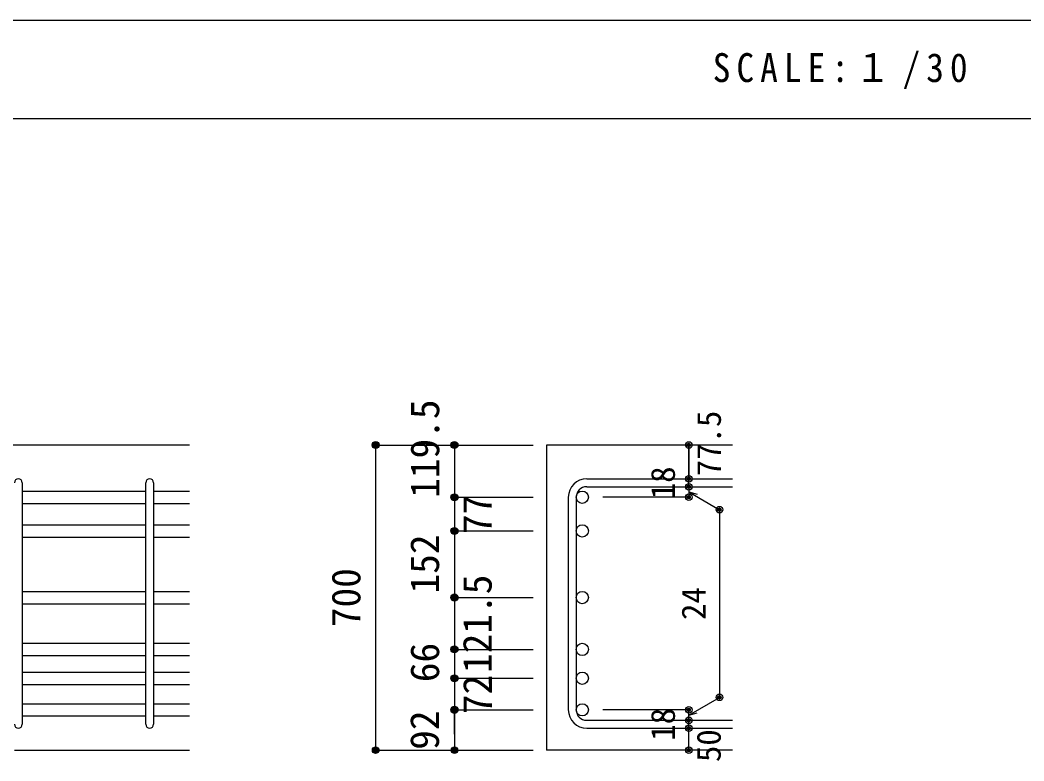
# Model space of a CAD drawing. Units: millimetres at full size, sheet at 1:30; details may follow other scales. Extents: x -5973 to 5954, y -4195 to 4201.
# Drawn here: x 1340 to 3633, y 2510 to 4201 of the extents above; entities that cross this region are included whole.
import ezdxf
from ezdxf.enums import TextEntityAlignment as Align

# ---------------------------------------------------------------- set-up
doc = ezdxf.new("R2010")
doc.units = ezdxf.units.MM
doc.header["$LTSCALE"] = 30
doc.header["$PDMODE"] = 32
doc.header["$PDSIZE"] = 15
for name, color, linetype in [('0-1_躯体線', 2, 'Continuous'), ('0-5_基礎梁筋', 7, 'Continuous'), ('0-6_スタラップ筋', 7, 'Continuous'), ('0-D_寸法', 4, 'Continuous'), ('6-7_文字', 7, 'Continuous'), ('F-0_枠', 6, 'Continuous')]:
    doc.layers.add(name, color=color, linetype=linetype)
doc.styles.add('ＭＳ ゴシック', font='')
doc.styles.get('ＭＳ ゴシック').set_extended_font_data('MS Gothic')

msp = doc.modelspace()

# ---------------------------------------------------------------- linework, layer by layer
at = {"layer": '0-1_躯体線'}
for p, q in [((1727.44, 3231.03), (-222.56, 3231.03)), ((2967.44, 3231.03), (2542.44, 3231.03)), ((2542.44, 3231.03), (2542.44, 2534.53)), ((1327.44, 2534.53), (1727.44, 2534.53)), ((2967.44, 2534.53), (2542.44, 2534.53))]:
    msp.add_line(p, q, dxfattribs=at)
at = {"layer": '0-5_基礎梁筋'}
for p, q in [((1345.44, 3125.83), (1627.44, 3125.83)), ((1645.44, 3125.83), (1727.44, 3125.83)), ((1345.44, 3097.83), (1627.44, 3097.83)), ((1645.44, 3097.83), (1727.44, 3097.83)), ((1345.44, 3048.83), (1627.44, 3048.83)), ((1645.44, 3048.83), (1727.44, 3048.83)), ((1345.44, 3020.83), (1627.44, 3020.83)), ((1645.44, 3020.83), (1727.44, 3020.83)), ((1345.44, 2896.83), (1627.44, 2896.83)), ((1645.44, 2896.83), (1727.44, 2896.83)), ((1345.44, 2868.83), (1627.44, 2868.83)), ((1645.44, 2868.83), (1727.44, 2868.83)), ((1345.44, 2778.53), (1627.44, 2778.53)), ((1645.44, 2778.53), (1727.44, 2778.53)), ((1345.44, 2750.53), (1627.44, 2750.53)), ((1645.44, 2750.53), (1727.44, 2750.53)), ((1345.44, 2712.53), (1627.44, 2712.53)), ((1645.44, 2712.53), (1727.44, 2712.53)), ((1345.44, 2684.53), (1627.44, 2684.53)), ((1645.44, 2684.53), (1727.44, 2684.53)), ((1345.44, 2640.53), (1627.44, 2640.53)), ((1645.44, 2640.53), (1727.44, 2640.53)), ((1345.44, 2612.53), (1627.44, 2612.53)), ((1645.44, 2612.53), (1727.44, 2612.53))]:
    msp.add_line(p, q, dxfattribs=at)
at = {"layer": '0-5_基礎梁筋', "color": 3}
for centre in [(2624.44, 3111.83), (2624.44, 3034.83), (2624.44, 2882.83), (2624.44, 2764.53), (2624.44, 2698.53), (2624.44, 2626.53)]:
    msp.add_circle(centre, 14, dxfattribs=at)
at = {"layer": '0-6_スタラップ筋'}
for p, q in [((1345.44, 3144.83), (1345.44, 2593.53)), ((1627.44, 2593.53), (1627.44, 3144.83)), ((1645.44, 3144.83), (1645.44, 2593.53)), ((2634.44, 3153.83), (2967.44, 3153.83)), ((2634.44, 3135.83), (2967.44, 3135.83)), ((2592.44, 3111.83), (2592.44, 2626.53)), ((2610.44, 3111.83), (2610.44, 2626.53)), ((2634.44, 2602.53), (2967.44, 2602.53)), ((2634.44, 2584.53), (2967.44, 2584.53))]:
    msp.add_line(p, q, dxfattribs=at)
for centre, radius, start, end in [((1336.44, 3144.83), 9, 0, 180), ((1636.44, 3144.83), 9, 0, 180), ((2634.44, 3111.83), 42, 90, 180), ((2634.44, 3111.83), 24, 90, 180), ((2634.44, 2626.53), 42, 180, 270), ((2634.44, 2626.53), 24, 180, 270), ((1336.44, 2593.53), 9, 180, 0), ((1636.44, 2593.53), 9, 180, 0)]:
    msp.add_arc(centre, radius, start, end, dxfattribs=at)
at = {"layer": '0-D_寸法'}
for p, q in [((2152.44, 3231.03), (2332.44, 3231.03)), ((2152.44, 3231.03), (2332.44, 3231.03)), ((2152.44, 3231.03), (2152.44, 2534.53)), ((2332.44, 3231.03), (2512.44, 3231.03)), ((2332.44, 3231.03), (2512.44, 3231.03)), ((2332.44, 3231.03), (2332.44, 2534.53)), ((2867.44, 3153.83), (2867.44, 3231.03)), ((2867.44, 3231.03), (2867.44, 3153.83)), ((2867.44, 3135.83), (2867.44, 3153.83)), ((2867.44, 3135.83), (2867.44, 3111.83)), ((2867.44, 3123.83), (2937.5, 3083.39)), ((2867.44, 3123.83), (2886.76, 3118.66)), ((2332.44, 3111.83), (2512.44, 3111.83)), ((2332.44, 3111.83), (2512.44, 3111.83)), ((2867.44, 3111.83), (2671.35, 3111.83)), ((2937.5, 3083.39), (2937.5, 2654.98)), ((2332.44, 3034.83), (2512.44, 3034.83)), ((2332.44, 3034.83), (2512.44, 3034.83)), ((2332.44, 2882.83), (2512.44, 2882.83)), ((2332.44, 2764.53), (2512.44, 2764.53)), ((2332.44, 2698.53), (2512.44, 2698.53)), ((2867.44, 2614.53), (2937.5, 2654.98)), ((2332.44, 2626.53), (2512.44, 2626.53)), ((2332.44, 2570.57), (2332.44, 2626.53)), ((2867.44, 2626.53), (2671.35, 2626.53)), ((2867.44, 2602.53), (2867.44, 2626.53)), ((2867.44, 2614.53), (2886.76, 2619.71)), ((2867.44, 2584.53), (2867.44, 2602.53)), ((2867.44, 2534.53), (2867.44, 2584.53)), ((2152.44, 2534.53), (2332.44, 2534.53)), ((2332.44, 2534.53), (2512.44, 2534.53))]:
    msp.add_line(p, q, dxfattribs=at)
for centre, radius in [((2152.44, 3231.03), 8), ((2152.44, 3231.03), 7.2), ((2152.44, 3231.03), 6.4), ((2152.44, 3231.03), 5.6), ((2152.44, 3231.03), 4.8), ((2152.44, 3231.03), 4), ((2152.44, 3231.03), 3.2), ((2152.44, 3231.03), 2.4), ((2152.44, 3231.03), 1.6), ((2332.44, 3231.03), 8), ((2332.44, 3231.03), 7.2), ((2332.44, 3231.03), 6.4), ((2332.44, 3231.03), 5.6), ((2332.44, 3231.03), 4.8), ((2332.44, 3231.03), 4), ((2332.44, 3231.03), 3.2), ((2332.44, 3231.03), 2.4), ((2332.44, 3231.03), 1.6), ((2867.44, 3231.03), 4), ((2867.44, 3231.03), 3.6), ((2867.44, 3231.03), 3.2), ((2867.44, 3231.03), 2.8), ((2867.44, 3231.03), 2.4), ((2867.44, 3231.03), 2), ((2867.44, 3231.03), 1.6), ((2152.44, 3231.03), 0.8), ((2332.44, 3231.03), 0.8), ((2867.44, 3231.03), 1.2), ((2867.44, 3231.03), 0.8), ((2867.44, 3231.03), 0.4), ((2867.44, 3153.83), 4), ((2867.44, 3153.83), 3.6), ((2867.44, 3153.83), 3.2), ((2867.44, 3153.83), 2.8), ((2867.44, 3153.83), 2.4), ((2867.44, 3153.83), 2), ((2867.44, 3153.83), 1.6), ((2867.44, 3153.83), 1.2), ((2867.44, 3153.83), 0.8), ((2867.44, 3153.83), 0.4), ((2332.44, 3111.83), 8), ((2332.44, 3111.83), 7.2), ((2332.44, 3111.83), 6.4), ((2867.44, 3135.83), 4), ((2867.44, 3135.83), 3.6), ((2867.44, 3135.83), 3.2), ((2867.44, 3135.83), 2.8), ((2867.44, 3135.83), 2.4), ((2867.44, 3135.83), 2), ((2867.44, 3135.83), 1.6), ((2867.44, 3135.83), 1.2), ((2867.44, 3135.83), 0.8), ((2867.44, 3135.83), 0.4), ((2332.44, 3111.83), 5.6), ((2332.44, 3111.83), 4.8), ((2332.44, 3111.83), 4), ((2332.44, 3111.83), 3.2), ((2332.44, 3111.83), 2.4), ((2332.44, 3111.83), 1.6), ((2332.44, 3111.83), 0.8), ((2867.44, 3111.83), 4), ((2867.44, 3111.83), 3.6), ((2867.44, 3111.83), 3.2), ((2867.44, 3111.83), 2.8), ((2867.44, 3111.83), 2.4), ((2867.44, 3111.83), 2), ((2867.44, 3111.83), 1.6), ((2867.44, 3111.83), 1.2), ((2867.44, 3111.83), 0.8), ((2867.44, 3111.83), 0.4), ((2937.5, 3083.39), 4), ((2937.5, 3083.39), 3.6), ((2937.5, 3083.39), 3.2), ((2937.5, 3083.39), 2.8), ((2937.5, 3083.39), 2.4), ((2937.5, 3083.39), 2), ((2937.5, 3083.39), 1.6), ((2937.5, 3083.39), 1.2), ((2937.5, 3083.39), 0.8), ((2937.5, 3083.39), 0.4), ((2332.44, 3034.83), 8), ((2332.44, 3034.83), 7.2), ((2332.44, 3034.83), 6.4), ((2332.44, 3034.83), 5.6), ((2332.44, 3034.83), 4.8), ((2332.44, 3034.83), 4), ((2332.44, 3034.83), 3.2), ((2332.44, 3034.83), 2.4), ((2332.44, 3034.83), 1.6), ((2332.44, 3034.83), 0.8), ((2332.44, 2882.83), 8), ((2332.44, 2882.83), 7.2), ((2332.44, 2882.83), 6.4), ((2332.44, 2882.83), 5.6), ((2332.44, 2882.83), 4.8), ((2332.44, 2882.83), 4), ((2332.44, 2882.83), 3.2), ((2332.44, 2882.83), 2.4), ((2332.44, 2882.83), 1.6), ((2332.44, 2882.83), 0.8), ((2332.44, 2764.53), 8), ((2332.44, 2764.53), 7.2), ((2332.44, 2764.53), 6.4), ((2332.44, 2764.53), 5.6), ((2332.44, 2764.53), 4.8), ((2332.44, 2764.53), 4), ((2332.44, 2764.53), 3.2), ((2332.44, 2764.53), 2.4), ((2332.44, 2764.53), 1.6), ((2332.44, 2764.53), 0.8), ((2332.44, 2698.53), 8), ((2332.44, 2698.53), 7.2), ((2332.44, 2698.53), 6.4), ((2332.44, 2698.53), 5.6), ((2332.44, 2698.53), 4.8), ((2332.44, 2698.53), 4), ((2332.44, 2698.53), 3.2), ((2332.44, 2698.53), 2.4), ((2332.44, 2698.53), 1.6), ((2332.44, 2698.53), 0.8), ((2937.5, 2654.98), 4), ((2937.5, 2654.98), 3.6), ((2937.5, 2654.98), 3.2), ((2937.5, 2654.98), 2.8), ((2937.5, 2654.98), 2.4), ((2937.5, 2654.98), 2), ((2937.5, 2654.98), 1.6), ((2937.5, 2654.98), 1.2), ((2937.5, 2654.98), 0.8), ((2937.5, 2654.98), 0.4), ((2332.44, 2626.53), 8), ((2332.44, 2626.53), 7.2), ((2332.44, 2626.53), 6.4), ((2332.44, 2626.53), 5.6), ((2332.44, 2626.53), 4.8), ((2332.44, 2626.53), 4), ((2332.44, 2626.53), 3.2), ((2332.44, 2626.53), 2.4), ((2332.44, 2626.53), 1.6), ((2332.44, 2626.53), 0.8), ((2867.44, 2626.53), 4), ((2867.44, 2626.53), 3.6), ((2867.44, 2626.53), 3.2), ((2867.44, 2626.53), 2.8), ((2867.44, 2626.53), 2.4), ((2867.44, 2626.53), 2), ((2867.44, 2626.53), 1.6), ((2867.44, 2626.53), 1.2), ((2867.44, 2626.53), 0.8), ((2867.44, 2626.53), 0.4), ((2867.44, 2602.53), 4), ((2867.44, 2602.53), 3.6), ((2867.44, 2602.53), 3.2), ((2867.44, 2602.53), 2.8), ((2867.44, 2602.53), 2.4), ((2867.44, 2602.53), 2), ((2867.44, 2602.53), 1.6), ((2867.44, 2602.53), 1.2), ((2867.44, 2602.53), 0.8), ((2867.44, 2602.53), 0.4), ((2867.44, 2584.53), 4), ((2867.44, 2584.53), 3.6), ((2867.44, 2584.53), 3.2), ((2867.44, 2584.53), 2.8), ((2867.44, 2584.53), 2.4), ((2867.44, 2584.53), 2), ((2867.44, 2584.53), 1.6), ((2867.44, 2584.53), 1.2), ((2867.44, 2584.53), 0.8), ((2867.44, 2584.53), 0.4), ((2152.44, 2534.53), 7.2), ((2152.44, 2534.53), 6.4), ((2152.44, 2534.53), 5.6), ((2152.44, 2534.53), 4.8), ((2152.44, 2534.53), 4), ((2152.44, 2534.53), 3.2), ((2152.44, 2534.53), 2.4), ((2152.44, 2534.53), 1.6), ((2152.44, 2534.53), 0.8), ((2332.44, 2534.53), 7.2), ((2332.44, 2534.53), 6.4), ((2332.44, 2534.53), 5.6), ((2332.44, 2534.53), 4.8), ((2332.44, 2534.53), 4), ((2332.44, 2534.53), 3.2), ((2332.44, 2534.53), 2.4), ((2332.44, 2534.53), 1.6), ((2332.44, 2534.53), 0.8), ((2867.44, 2534.53), 4), ((2867.44, 2534.53), 3.6), ((2867.44, 2534.53), 3.2), ((2867.44, 2534.53), 2.8), ((2867.44, 2534.53), 2.4), ((2867.44, 2534.53), 2), ((2867.44, 2534.53), 1.6), ((2867.44, 2534.53), 1.2), ((2867.44, 2534.53), 0.8), ((2867.44, 2534.53), 0.4)]:
    msp.add_circle(centre, radius, dxfattribs=at)
at = {"layer": '0-D_寸法', "color": 7}
for p in [(2152.44, 3231.03), (2152.44, 3231.03), (2332.44, 3231.03), (2867.44, 3231.03), (2867.44, 3153.83), (2867.44, 3135.83), (2332.44, 3111.83), (2867.44, 3111.83), (2937.5, 3083.39), (2332.44, 3034.83), (2332.44, 2882.83), (2332.44, 2882.83), (2332.44, 2764.53), (2332.44, 2764.53), (2332.44, 2698.53), (2332.44, 2698.53), (2937.5, 2654.98), (2332.44, 2626.53), (2332.44, 2626.53), (2867.44, 2626.53), (2867.44, 2626.53), (2867.44, 2602.53), (2867.44, 2584.53), (2152.44, 2534.53), (2152.44, 2534.53), (2332.44, 2534.53), (2867.44, 2534.53)]:
    msp.add_point(p, dxfattribs=at)
at = {"layer": 'F-0_枠'}
msp.add_line((-5972.88, 4201.15), (5954.1, 4201.15), dxfattribs=at)
at = {"layer": 'F-0_枠', "color": 2}
msp.add_line((-5972.88, 3976.15), (3723.6, 3976.15), dxfattribs=at)

# ---------------------------------------------------------------- texts
at = {"layer": '0-D_寸法', "style": 'ＭＳ ゴシック'}
for s, height, p in [('119.5', 65.98, (2317.44, 3110.53)), ('77.5', 54.99, (2957.44, 3159.83)), ('18', 54.99, (2852.44, 3107.33)), ('77', 65.98, (2437.37, 3027.65)), ('152', 65.98, (2317.1, 2892.08)), ('700', 65.98, (2137.44, 2815.28)), ('121.5', 65.98, (2437.2, 2710.68)), ('24', 54.99, (2922.5, 2831.68)), ('66', 65.98, (2317.18, 2689.66)), ('72', 65.98, (2437.61, 2616.64)), ('92', 65.98, (2316.75, 2535.24)), ('18', 54.99, (2852.44, 2556.03)), ('50', 54.99, (2957.08, 2507.31))]:
    msp.add_text(s, height=height, rotation=90, dxfattribs=at).set_placement(p, align=Align.BOTTOM_LEFT)
at = {"layer": '6-7_文字', "color": 2, "insert": (2922.26, 4043.65), "char_height": 65.98, "attachment_point": 7, "style": 'ＭＳ ゴシック'}
msp.add_mtext('\\T1.34;\\W0.9;SCALE:１/30', dxfattribs=at)

doc.saveas('drawing.dxf')
